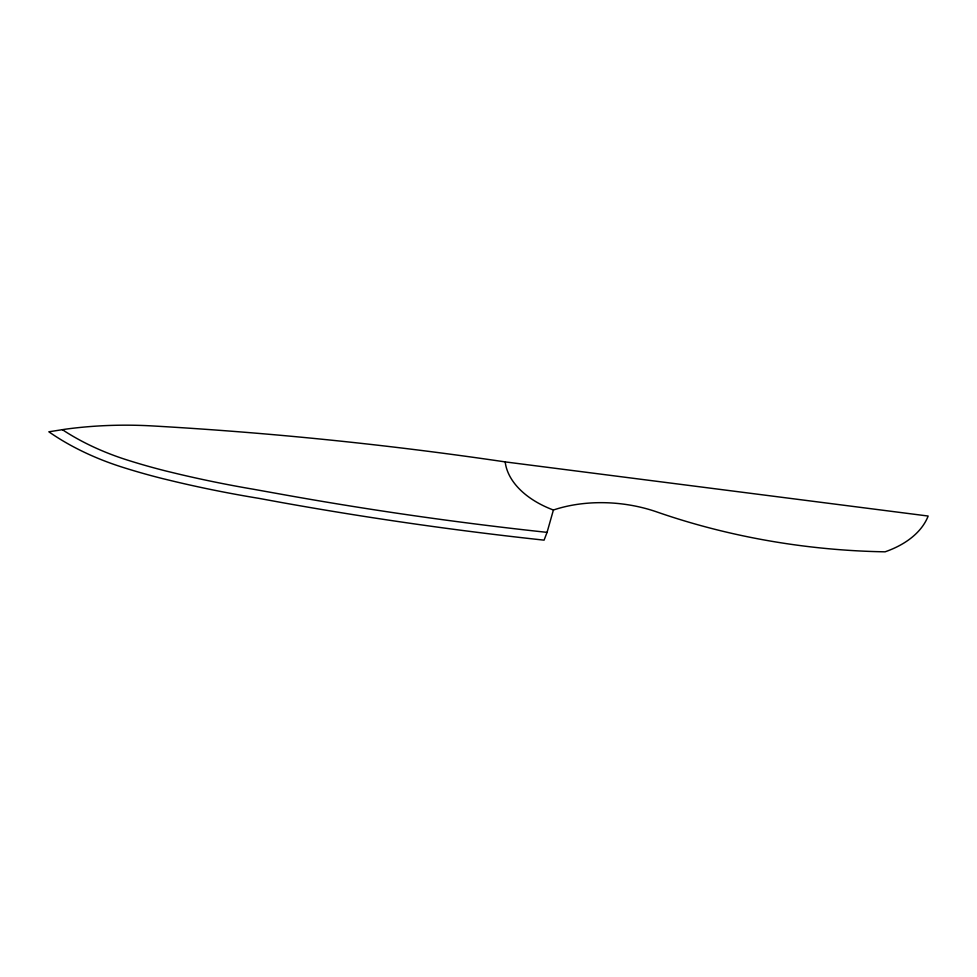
<?xml version="1.0" encoding="UTF-8"?>
<svg xmlns="http://www.w3.org/2000/svg" width="977" height="977" viewBox="0 0 977 977"><rect width="100%" height="100%" fill="white"/><g stroke="black" fill="none" stroke-linecap="round" stroke-linejoin="round"><path stroke-width="1.47" d="M547.047 532.416L553.397 510.018A87.063 54.675 5.9 0 1 505.194 461.901A2483.375 1559.463 5.9 0 0 153.511 425.996A300.342 188.598 5.9 0 0 65.703 429.159L48.85 431.797A220.362 138.38 5.9 0 0 122.455 467.226A461.791 289.986 5.9 0 0 162.719 478.632L175.323 481.673A783.762 492.176 5.9 0 0 258.734 498.331L280.497 502.325A2391.867 1502.003 5.9 0 0 544.079 540.147L547.047 532.416L545.081 532.147A2379.435 1494.199 5.9 0 1 282.829 494.521L253.226 489.208A770.926 484.116 5.9 0 1 178.718 474.089L166.383 471.109A448.321 281.523 5.9 0 1 127.315 460.045A207.674 130.405 5.9 0 1 65.483 431.7L62.406 429.648M505.194 461.901L928.15 516.039A100.668 63.212 5.9 0 1 885.077 551.822A473.32 297.228 5.9 0 1 656.862 511.948A109.839 68.976 5.9 0 0 553.397 510.018"/></g></svg>
